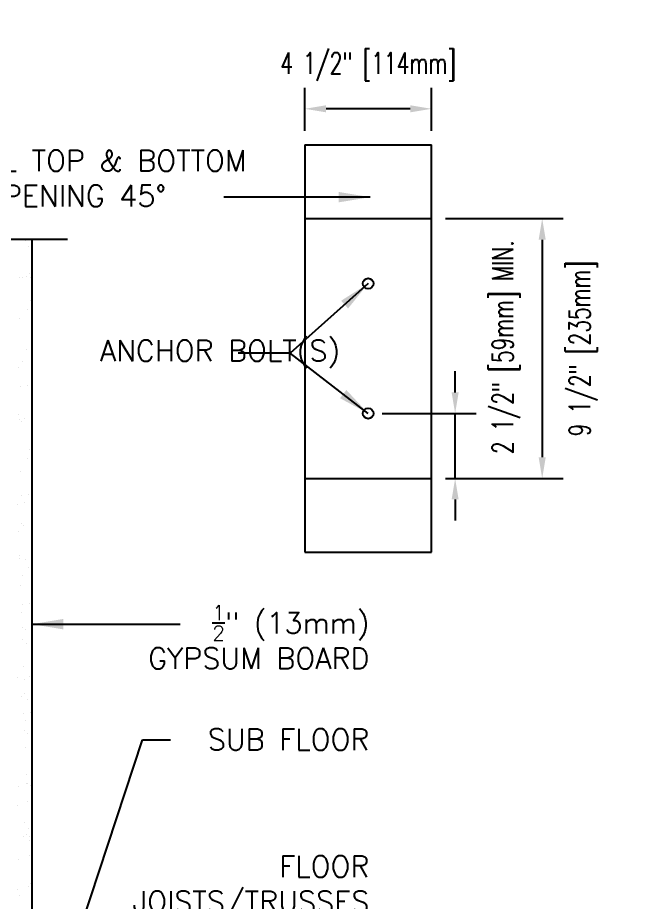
# Model space of a CAD drawing. Header units: inches. Extents: x 112.5 to 171.6, y -23.4 to 65.9.
# Drawn here: x 149.75 to 171.62, y 34.42 to 65.92 of the extents above; entities that cross this region are included whole.
import ezdxf

# ---------------------------------------------------------------- set-up
doc = ezdxf.new("R2010")
doc.units = ezdxf.units.IN
doc.header["$LTSCALE"] = 0.5
doc.header["$MEASUREMENT"] = 0
for name, color, linetype in [('HATCH', 12, 'Continuous'), ('LINE9', 9, 'Continuous'), ('TEXT', 4, 'Continuous')]:
    doc.layers.add(name, color=color, linetype=linetype)
doc.styles.add('DIM', font='romans.shx', dxfattribs={"width": 0.7})
doc.styles.add('ROMANS', font='romans.shx', dxfattribs={"height": 1.125})
doc.dimstyles.new('ext_12', dxfattribs={"dimscale": 12, "dimtxt": 0.09375, "dimasz": 0.09375, "dimexe": 0.09375, "dimexo": 0.0625, "dimgap": 0.0625, "dimtad": 1, "dimdec": 1, "dimzin": 3, "dimdsep": 46, "dimlunit": 4, "dimtxsty": 'DIM', "dimcen": 0.09, "dimdle": 0.09375, "dimclrt": 4, "dimadec": 0, "dimazin": 0, "dimtfac": 1, "dimtdec": 1, "dimtmove": 2, "dimatfit": 3, "dimfxl": 1, "dimfrac": 2, "dimtolj": 1, "dimtzin": 0, "dimarcsym": 0})
doc.dimstyles.new('ext_8', dxfattribs={"dimscale": 8, "dimtxt": 0.09375, "dimasz": 0.09375, "dimexe": 0.09375, "dimexo": 0.0625, "dimgap": 0.0625, "dimtad": 1, "dimdec": 1, "dimzin": 3, "dimdsep": 46, "dimlunit": 4, "dimtxsty": 'DIM', "dimcen": 0.09, "dimdle": 0.09375, "dimclrt": 4, "dimadec": 0, "dimazin": 0, "dimtfac": 1, "dimtdec": 1, "dimtmove": 2, "dimatfit": 3, "dimfxl": 1, "dimfrac": 2, "dimtolj": 1, "dimtzin": 0, "dimarcsym": 0})

# ---------------------------------------------------------------- blocks, each defined once
blk = doc.blocks.new('*D1')
at = {"layer": 'Defpoints', "color": 0, "transparency": 16777216}
for p in [(162.223, 51.824), (165.318, 51.824), (164.473, 49.512)]:
    blk.add_point(p, dxfattribs=at)
at = {"layer": 'TEXT', "color": 0, "lineweight": -2, "transparency": 16777216}
for p, q in [((165.318, 52.574), (165.318, 53.324)), ((162.723, 51.824), (166.068, 51.824)), ((165.318, 49.512), (165.318, 51.824)), ((164.973, 49.512), (166.068, 49.512)), ((165.318, 48.762), (165.318, 48.012))]:
    blk.add_line(p, q, dxfattribs=at)
at = {"layer": 'TEXT', "color": 0, "transparency": 16777216}
for points in [[(165.193, 52.574), (165.443, 52.574), (165.318, 51.824)], [(165.193, 48.762), (165.443, 48.762), (165.318, 49.512)]]:
    blk.add_solid(points, dxfattribs=at)
at = {"layer": 'TEXT', "color": 4, "transparency": 16777216, "insert": (167.132, 54.182), "char_height": 0.75, "attachment_point": 5, "rotation": 90, "style": 'DIM'}
blk.add_mtext('\\A1;2 1/2" [59mm] MIN.', dxfattribs=at)
blk = doc.blocks.new('*D2')
at = {"layer": 'Defpoints', "color": 0, "transparency": 16777216}
for p in [(164.473, 58.762), (164.473, 49.512), (168.417, 49.512)]:
    blk.add_point(p, dxfattribs=at)
at = {"layer": 'TEXT', "color": 0, "lineweight": -2, "transparency": 16777216}
for p, q in [((164.973, 58.762), (169.167, 58.762)), ((168.417, 58.012), (168.417, 50.262)), ((164.973, 49.512), (169.167, 49.512))]:
    blk.add_line(p, q, dxfattribs=at)
at = {"layer": 'TEXT', "color": 0, "transparency": 16777216}
for points in [[(168.292, 58.012), (168.542, 58.012), (168.417, 58.762)], [(168.292, 50.262), (168.542, 50.262), (168.417, 49.512)]]:
    blk.add_solid(points, dxfattribs=at)
at = {"layer": 'TEXT', "color": 4, "transparency": 16777216, "insert": (169.88, 54.137), "char_height": 0.75, "attachment_point": 5, "rotation": 90, "style": 'DIM'}
blk.add_mtext('\\A1;9 1/2" [235mm]', dxfattribs=at)
blk = doc.blocks.new('*D3')
at = {"layer": 'Defpoints', "color": 0, "transparency": 16777216}
for p in [(159.973, 62.672), (159.973, 61.387), (164.473, 61.387)]:
    blk.add_point(p, dxfattribs=at)
at = {"layer": 'TEXT', "color": 0, "lineweight": -2, "transparency": 16777216}
for p, q in [((159.973, 61.887), (159.973, 63.422)), ((164.473, 61.887), (164.473, 63.422)), ((163.723, 62.672), (160.723, 62.672))]:
    blk.add_line(p, q, dxfattribs=at)
at = {"layer": 'TEXT', "color": 0, "transparency": 16777216}
for points in [[(160.723, 62.797), (160.723, 62.547), (159.973, 62.672)], [(163.723, 62.797), (163.723, 62.547), (164.473, 62.672)]]:
    blk.add_solid(points, dxfattribs=at)
at = {"layer": 'TEXT', "color": 4, "transparency": 16777216, "insert": (162.223, 64.172), "char_height": 0.75, "attachment_point": 5, "style": 'DIM'}
blk.add_mtext('\\A1;4 1/2" [114mm]', dxfattribs=at)

msp = doc.modelspace()

# ---------------------------------------------------------------- hatches: boundary and pattern name
at = {"layer": 'HATCH', "linetype": 'Continuous'}
h = msp.add_hatch(dxfattribs=at)
h.set_pattern_fill('AR-CONC', color=256, scale=0.5)
edge = h.paths.add_edge_path()
edge.add_spline(control_points=[(138.28, 57.853), (138.401, 57.855), (138.671, 57.74), (138.879, 57.613), (138.934, 57.577)], knot_values=[0.038125, 0.038125, 0.038125, 0.038125, 0.320663, 0.433603, 0.433603, 0.433603, 0.433603], degree=3, periodic=0)
edge.add_line((138.934, 57.577), (138.934, 58.028))
edge.add_line((138.934, 58.028), (138.934, 59.028))
edge.add_line((138.934, 59.028), (137.934, 58.028))
edge.add_line((137.934, 58.028), (136.855, 58.028))
edge.add_arc((136.607, 57.858), 0.3, 27.597, 34.4877, ccw=False)
edge.add_spline(control_points=[(136.873, 57.997), (136.959, 57.831), (137.212, 57.341), (137.407, 56.66), (137.732, 56.529)], knot_values=[0, 0, 0, 0, 0.579211, 1.703896, 1.703896, 1.703896, 1.703896], degree=3, periodic=0)
edge.add_spline(control_points=[(137.732, 56.529), (137.782, 56.509), (137.836, 56.497), (137.893, 56.488)], knot_values=[1.703896, 1.703896, 1.703896, 1.703896, 1.875321, 1.875321, 1.875321, 1.875321], degree=3, periodic=0)
edge.add_arc((137.934, 56.987), 0.5, 265.2926, 431.7937)
edge.add_arc((138.28, 57.611), 0.242, 90, 218.2327, ccw=False)
h.paths.add_polyline_path([(136.36, 58.028), (135.121, 58.028), (135.121, 57.734, 0.088416), (135.267, 57.637), (135.357, 57.637), (135.357, 57.595, -0.249069), (135.467, 57.388), (135.467, 57.321, -0.414214), (135.405, 57.258), (135.357, 57.258), (135.357, 57.188), (135.462, 57.188, 0.200746), (135.7, 57.319, -0.886605), (135.913, 57.246, 1.679912), (136.476, 57.589, -0.457995)])
edge = h.paths.add_edge_path()
edge.add_spline(control_points=[(140.417, 57.335), (140.31, 57.498), (139.955, 57.588), (139.896, 57.94), (139.926, 58.02)], knot_values=[0.229407, 0.229407, 0.229407, 0.229407, 0.844432, 1.116325, 1.116325, 1.116325, 1.116325], degree=3, periodic=0)
edge.add_line((139.926, 58.02), (139.234, 57.328))
edge.add_spline(control_points=[(139.234, 57.328), (139.418, 57.139), (139.52, 56.947), (139.605, 56.777)], knot_values=[0.681218, 0.681218, 0.681218, 0.681218, 1.237398, 1.237398, 1.237398, 1.237398], degree=3, periodic=0)
edge.add_arc((140.059, 56.987), 0.5, 204.819, 404.1875)
h.paths.add_polyline_path([(146.543, 57.319, 0.200746), (146.78, 57.188), (146.885, 57.188), (146.885, 57.258), (146.838, 57.258, -0.414214), (146.775, 57.321), (146.775, 57.388, -0.249069), (146.885, 57.595), (146.885, 57.637), (146.975, 57.637, 0.088416), (147.121, 57.734), (147.121, 58.028), (145.883, 58.028, -0.457995), (145.767, 57.589, 1.679912), (146.33, 57.246, -0.886605)])
edge = h.paths.add_edge_path()
edge.add_spline(control_points=[(144.511, 56.529), (144.836, 56.66), (145.031, 57.341), (145.284, 57.831), (145.37, 57.997)], knot_values=[0, 0, 0, 0, 1.124685, 1.703896, 1.703896, 1.703896, 1.703896], degree=3, periodic=0)
edge.add_arc((145.635, 57.858), 0.3, 145.5123, 153.0098, ccw=False)
edge.add_line((145.388, 58.028), (142.314, 58.028))
edge.add_spline(control_points=[(142.314, 58.028), (142.348, 57.947), (142.291, 57.588), (141.933, 57.498), (141.825, 57.335)], knot_values=[0.229407, 0.229407, 0.229407, 0.229407, 0.510048, 1.125074, 1.125074, 1.125074, 1.125074], degree=3, periodic=0)
edge.add_arc((142.184, 56.987), 0.5, 135.8125, 335.181)
edge.add_spline(control_points=[(142.638, 56.777), (142.777, 57.057), (143.022, 57.504), (143.842, 57.855), (143.963, 57.853)], knot_values=[0.038125, 0.038125, 0.038125, 0.038125, 0.95486, 1.237398, 1.237398, 1.237398, 1.237398], degree=3, periodic=0)
edge.add_arc((143.963, 57.611), 0.242, -38.2327, 90, ccw=False)
edge.add_arc((144.309, 56.987), 0.5, 108.2063, 274.7074)
edge.add_spline(control_points=[(144.35, 56.488), (144.407, 56.497), (144.461, 56.509), (144.511, 56.529)], knot_values=[1.703896, 1.703896, 1.703896, 1.703896, 1.875321, 1.875321, 1.875321, 1.875321], degree=3, periodic=0)
h.paths.add_polyline_path([(137.91, 54.922, 0.046011), (137.637, 54.887), (136.056, 54.534, 0.17445), (135.648, 54.238, -0.168672), (135.462, 54.088), (135.357, 54.088), (135.357, 54.018), (135.405, 54.018, -0.414214), (135.467, 53.956), (135.467, 53.888, -0.249069), (135.357, 53.681), (135.357, 53.639), (135.267, 53.639, 0.088416), (135.121, 53.542), (135.121, 47.927, 0.088416), (135.267, 47.829), (135.357, 47.829), (135.357, 47.788, -0.249069), (135.467, 47.581), (135.467, 47.513, -0.414214), (135.405, 47.451), (135.357, 47.451), (135.357, 47.381), (135.462, 47.381, -0.168672), (135.648, 47.231, 0.17445), (136.056, 46.935), (137.637, 46.582, 0.046011), (137.91, 46.547)])
h.paths.add_polyline_path([(141.121, 54.923), (137.964, 54.923, 0.00894), (137.91, 54.922), (137.91, 46.547, 0.00894), (137.964, 46.546), (141.121, 46.546)])
h.paths.add_polyline_path([(154.584, 24.2), (162.852, 24.2), (162.852, 25.325), (154.584, 25.325)], flags=9)
h.paths.add_polyline_path([(154.063, 21.608), (162.831, 21.608), (162.831, 22.733), (154.063, 22.733)], flags=9)

# ---------------------------------------------------------------- linework, layer by layer
at = {"layer": 'HATCH'}
for p, q in [((150.013, 57.987), (150.013, 57.987)), ((150.148, 57.78), (150.148, 57.78)), ((150.067, 56.699), (150.067, 56.699)), ((150.18, 56.817), (150.18, 56.817)), ((149.807, 56.665), (149.807, 56.665)), ((149.919, 56.659), (149.919, 56.659)), ((150.207, 56.682), (150.207, 56.682)), ((150.211, 55.853), (150.211, 55.853)), ((150.112, 55.541), (150.112, 55.541)), ((149.821, 55.22), (149.821, 55.22)), ((150.243, 54.89), (150.243, 54.89)), ((150.05, 54.108), (150.05, 54.108)), ((149.929, 53.669), (149.929, 53.669)), ((149.778, 53.443), (149.778, 53.443)), ((149.844, 52.786), (149.844, 52.786)), ((150.104, 52.821), (150.104, 52.821)), ((149.767, 51.782), (149.767, 51.782)), ((149.798, 51.609), (149.798, 51.609)), ((149.89, 51.525), (149.89, 51.525)), ((149.978, 51.648), (149.978, 51.648)), ((150.17, 50.53), (150.17, 50.53)), ((150.087, 50.229), (150.087, 50.229)), ((149.846, 49.749), (149.846, 49.749)), ((149.881, 48.907), (149.881, 48.907)), ((150.142, 48.942), (150.142, 48.942)), ((149.757, 48.592), (149.757, 48.592)), ((149.987, 48.658), (149.987, 48.658)), ((149.866, 47.915), (149.866, 47.915)), ((149.789, 47.629), (149.789, 47.629)), ((149.958, 47.83), (149.958, 47.83)), ((149.82, 46.665), (149.82, 46.665)), ((149.825, 46.771), (149.825, 46.771)), ((150.036, 46.637), (150.036, 46.637)), ((150.124, 46.35), (150.124, 46.35)), ((149.915, 46.054), (149.915, 46.054)), ((149.852, 45.702), (149.852, 45.702)), ((150.229, 45.519), (150.229, 45.519)), ((150.179, 45.063), (150.179, 45.063)), ((149.883, 44.738), (149.883, 44.738)), ((149.918, 45.029), (149.918, 45.029)), ((149.934, 44.22), (149.934, 44.22)), ((150.026, 44.135), (150.026, 44.135)), ((149.915, 43.775), (149.915, 43.775)), ((150.045, 43.647), (150.045, 43.647)), ((149.946, 42.812), (149.946, 42.812)), ((149.755, 42.418), (149.755, 42.418)), ((149.983, 42.359), (149.983, 42.359)), ((150.161, 42.471), (150.161, 42.471)), ((149.883, 41.76), (149.883, 41.76)), ((149.978, 41.848), (149.978, 41.848)), ((150.094, 41.626), (150.094, 41.626)), ((149.956, 41.15), (149.956, 41.15)), ((150.216, 41.184), (150.216, 41.184)), ((150.009, 40.885), (150.009, 40.885)), ((150.003, 40.525), (150.003, 40.525)), ((150.095, 40.44), (150.095, 40.44)), ((150.041, 39.921), (150.041, 39.921)), ((150.072, 38.958), (150.072, 38.958)), ((149.792, 38.539), (149.792, 38.539)), ((150.051, 38.664), (150.051, 38.664)), ((150.104, 38.636), (150.104, 38.636)), ((150.198, 38.593), (150.198, 38.593)), ((149.748, 37.867), (149.748, 37.867)), ((150.104, 37.995), (150.104, 37.995)), ((149.993, 37.271), (149.993, 37.271)), ((150.135, 37.031), (150.135, 37.031)), ((149.941, 36.749), (149.941, 36.749)), ((150.071, 36.83), (150.071, 36.83)), ((150.152, 36.615), (150.152, 36.615)), ((150.163, 36.745), (150.163, 36.745)), ((149.775, 35.948), (149.775, 35.948)), ((150.167, 36.068), (150.167, 36.068)), ((150.12, 34.969), (150.12, 34.969)), ((150.198, 35.104), (150.198, 35.104)), ((149.758, 34.877), (149.758, 34.877)), ((149.829, 34.66), (149.829, 34.66)), ((150.236, 34.714), (150.236, 34.714))]:
    msp.add_line(p, q, dxfattribs=at)
at = {"layer": 'LINE9'}
for p, q in [((159.973, 61.387), (159.973, 46.887)), ((159.973, 61.387), (164.473, 61.387)), ((164.473, 46.887), (164.473, 61.387)), ((159.973, 58.762), (164.473, 58.762)), ((150.246, 58.028), (150.246, 30.484)), ((159.973, 49.512), (164.473, 49.512)), ((159.973, 46.887), (164.473, 46.887))]:
    msp.add_line(p, q, dxfattribs=at)
msp.add_lwpolyline([(126.446, 58.028), (137.934, 58.028), (138.934, 59.028), (138.934, 58.028), (138.934, 57.028), (139.934, 58.028), (151.517, 58.028)], dxfattribs=at)
for centre in [(162.223, 56.449), (162.223, 51.824)]:
    msp.add_circle(centre, 0.188, dxfattribs=at)

# ---------------------------------------------------------------- texts
at = {"layer": 'TEXT', "char_height": 0.75, "style": 'ROMANS'}
for s, insert, width, attachment_point in [('BEVEL TOP & BOTTOM \\POF OPENING 45%%D', (146.709, 60.198), 15.86519, 4), ('ANCHOR BOLT(S)', (152.671, 53.939), 8.21011, 4), ('\\A1;{\\H0.7x;\\S1/2;}" (13mm) GYPSUM BOARD', (162.265, 43.864), 9.7727, 6), ('\\A1;{\\H1x;SUB FLOOR}', (162.265, 40.215), 11.43486, 6), ('\\A1;FLOOR JOISTS/TRUSSES \\PAS SPECIFIED', (162.265, 34.443), 11.43486, 6)]:
    msp.add_mtext(s, dxfattribs=dict(at, insert=insert, width=width, attachment_point=attachment_point))

# ---------------------------------------------------------------- dimensions: what is measured, and where the dimension line sits
at = {"layer": 'TEXT'}
dim = msp.add_linear_dim(base=(159.973, 62.672), p1=(164.473, 61.387), p2=(159.973, 61.387), dimstyle='ext_8', dxfattribs=at)
dim.commit()
dim.dimension.update_dxf_attribs({"geometry": '*D3', "text_midpoint": (162.223, 64.172), "dimtype": 160})
dim = msp.add_linear_dim(base=(168.416621869, 49.511606051), p1=(164.472862074, 58.761606051), p2=(164.472862074, 49.511606051), angle=90, dimstyle='ext_8', dxfattribs=at)
dim.commit()
dim.dimension.update_dxf_attribs({"geometry": '*D2', "text_midpoint": (169.879782665, 54.136606051), "dimtype": 160})
dim = msp.add_linear_dim(base=(165.318, 51.824), p1=(164.473, 49.512), p2=(162.223, 51.824), angle=90, text='<> MIN.', dimstyle='ext_8', dxfattribs=at)
dim.commit()
dim.dimension.update_dxf_attribs({"geometry": '*D1', "text_midpoint": (167.132, 54.182), "dimtype": 160})

# ---------------------------------------------------------------- leaders
msp.add_leader([(162.297, 59.526), (157.088, 59.526)], dimstyle='ext_12', dxfattribs=at)
for points in [[(162.223, 56.449), (159.45, 53.973), (157.594, 53.973)], [(162.223, 51.824), (159.45, 53.973)], [(150.246, 44.321), (155.527, 44.321)], [(150.984, 30.484), (154.193, 40.198), (155.182, 40.198)]]:
    msp.add_leader(points, dimstyle='ext_12', override={"dimgap": 0.0625, "dimtad": 0}, dxfattribs=at)

doc.saveas('drawing.dxf')
